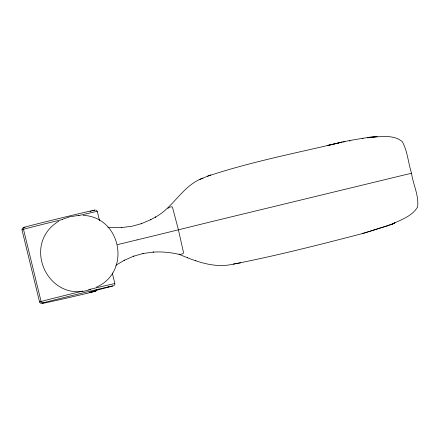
<?xml version="1.0" encoding="UTF-8"?>
<svg xmlns="http://www.w3.org/2000/svg" width="440" height="440" viewBox="0 0 440 440"><rect width="100%" height="100%" fill="white"/><g stroke="black" fill="none" stroke-linecap="round" stroke-linejoin="round"><path stroke-width="0.66" d="M167.948 208.571L168.416 207.702L170.836 206.844L171.947 206.789L172.557 207.526L178.409 229.812L183.48 252.335L183.293 253.314L182.309 253.897L179.834 254.529L179.036 254.04M22.011 229.141L22.765 227.904M114.889 284.268L114.142 285.5M58.894 221.122C20.444 244.216 48.296 304.211 90.755 289.416M115.852 265.281L124.471 260.166L124.058 260.392L133.864 256.102L133.204 256.333L143.517 253.38L142.857 253.545L153.456 252.065L153.027 252.104C161.981 251.521 170.984 252.428 179.696 254.524M202.939 178.112C182.666 185.367 173.685 207.361 155.21 217.228L155.656 216.986L150.53 219.802L150.942 219.582L141.108 223.795L141.763 223.564L132.072 226.221L121.462 227.585L121.891 227.546L116.556 227.706L107.872 227.205M96.487 287.095C131.577 271.854 121.264 216.92 83.072 215.358M366.195 232.485L391.82 224.252L388.933 225.242M411.527 173.305L411.532 173.278C413.094 184.431 419.045 195.52 417.61 206.938C412.22 216.365 400.516 219.912 391.341 224.483L394.861 222.91L391.567 224.384M391.721 224.312L394.861 222.91M207.559 176.226C251.262 161.645 296.802 152.944 341.583 142.241L327.866 145.404L342.221 142.098M199.87 179.416L210.716 174.878M62.145 219.406L69.294 216.898L78.996 215.341M388.575 225.528L362.28 233.607M411.202 173.41L411.488 173.283L404.882 174.834A64.174 0.561 -13.7 0 0 401.858 175.555L214.863 220.847A68.811 0.6 -13.7 0 0 209.22 222.228L178.409 229.812A119.68 1.045 -13.7 0 1 156.816 235.098L137.132 239.882M362.17 233.64L365.772 232.612M108.356 286.671A1.815 1.502 75.6 0 1 107.448 287.436A110.033 0.963 -13.7 0 0 95.365 291.269L95.656 291.214L94.628 291.495M362.236 233.629C319.479 244.706 276.639 255.717 233.272 264.143C214.627 268.548 196.213 261.596 179.306 254.375M93.709 291.731L87.114 293.337M86.856 293.398L86.697 293.436A151.833 1.326 -13.7 0 1 43.274 302.847A1.815 1.799 72.8 0 1 41.09 301.505L23.491 229.306A1.815 1.799 72.8 0 1 24.811 227.117A36.35 0.319 -13.7 0 1 67.81 216.365A36.35 0.319 -13.7 0 1 93.313 210.568M233.272 264.143L240.757 262.768M367.4 137.533C378.488 137.247 392.931 133.733 402.237 141.592C407.649 151.228 408.161 162.882 411.57 173.278M368.39 137.429L377.168 136.604L368.868 137.368M41.195 303.463L39.963 302.709M95.744 210.018L96.976 210.766M187.33 257.62L187.803 257.796M195.41 260.596L195.96 260.799M97.279 211.376L99.539 220.649M112.294 272.976L114.879 283.575M22 229.867L39.6 302.071M350.141 140.921A15.598 0.517 -5.7 0 1 349.481 140.976M362.494 138.743A15.598 0.517 -5.7 0 1 363.028 138.699M340.285 142.577A15.582 0.297 -9.9 0 1 358.061 139.095A15.582 0.297 -9.9 0 1 367.609 137.901M343.332 142.038A15.499 0.292 -12.4 0 1 344.949 141.647M137.109 239.888A118.443 1.034 -13.7 0 1 117.48 244.624M40.216 302.038A153.676 1.342 -13.7 0 1 41.09 301.505A38.165 0.336 -13.7 0 1 82.797 291.049M88.649 289.636A38.165 0.336 -13.7 0 1 114.719 283.641M22.077 229.889A153.676 1.342 -13.7 0 1 23.491 229.306A38.165 0.336 -13.7 0 1 62.541 219.494M78.392 215.677A38.165 0.336 -13.7 0 1 97.119 211.442M43.269 302.847A36.35 0.319 -13.7 0 1 90.965 290.966A36.35 0.319 -13.7 0 1 107.448 287.436M92.637 210.749A36.35 0.319 -13.7 0 1 91.856 210.958M90.987 211.184A36.35 0.319 -13.7 0 1 90.03 211.437M25.009 227.464A151.833 1.326 -13.7 0 1 24.816 227.117M96.635 289.773A1.815 1.711 77.7 0 1 95.365 291.269"/></g></svg>
